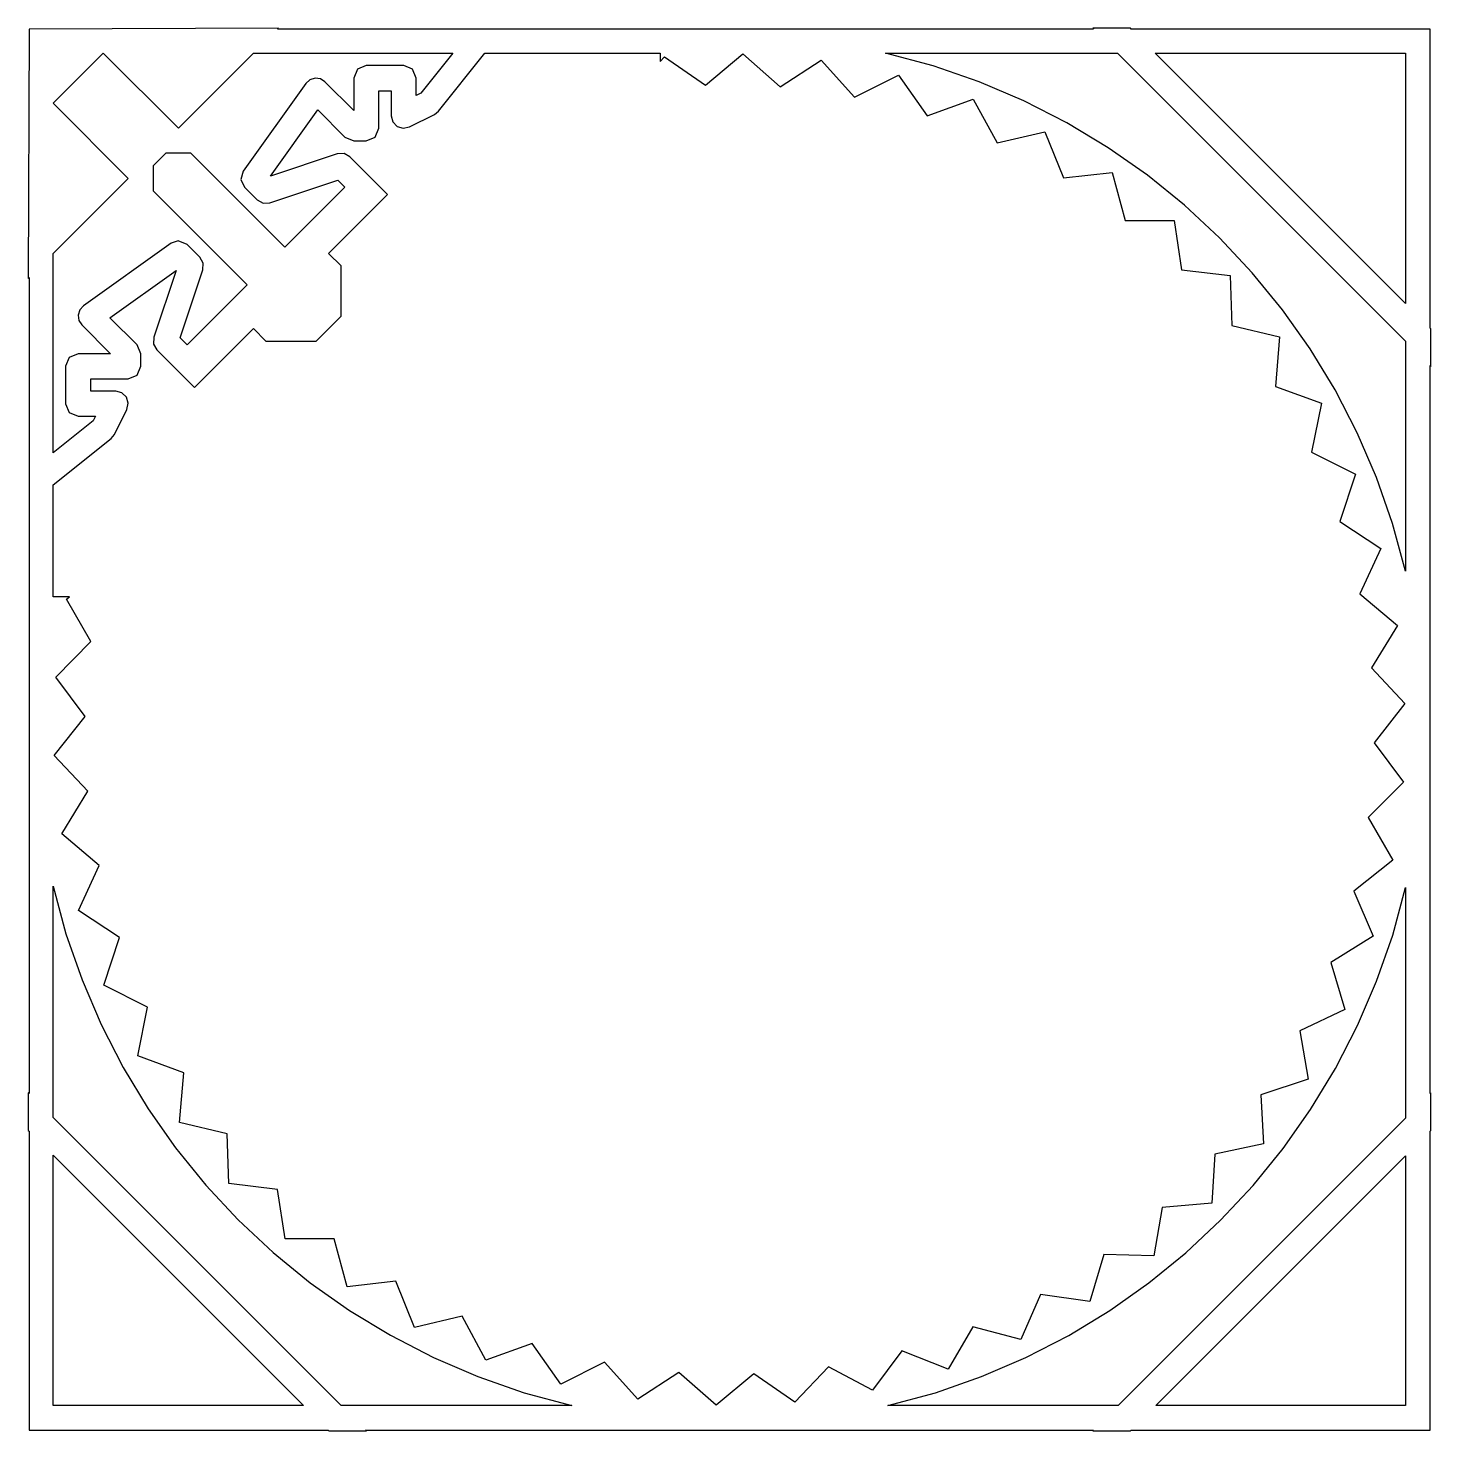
# Model space of a CAD drawing. Extents: x 0 to 5.6, y 0 to 5.6.
import ezdxf

# ---------------------------------------------------------------- set-up
doc = ezdxf.new("R2010")
doc.units = 0
doc.layers.get('0').update_dxf_attribs({"linetype": 'CONTINUOUS'})

msp = doc.modelspace()

# ---------------------------------------------------------------- linework, layer by layer
at = {"color": 7}
for points in [[(0.999023, 5.600937), (0.003252, 5.596748), (-0.000937, 4.600977), (0.003252, 4.605167), (0.003252, 1.346768), (0, 1.35002), (0, 1.199979), (0.003252, 1.196727), (0.003252, 0.003236), (1.196743, 0.003236), (1.199996, -0.000016), (1.349981, -0.000016), (1.346729, 0.003236), (4.253232, 0.003236), (4.24998, -0.000016), (4.400021, -0.000016), (4.403273, 0.003236), (5.596764, 0.003236), (5.596764, 1.196727), (5.600016, 1.199979), (5.600016, 1.35002), (5.596764, 1.346768), (5.596764, 4.253271), (5.600016, 4.250019), (5.600016, 4.400004), (5.596764, 4.403257), (5.596764, 5.596748), (4.403273, 5.596748), (4.400021, 5.6), (4.24998, 5.6), (4.253232, 5.596748), (0.994833, 5.596748), (0.999023, 5.600937), (0.999023, 5.600937)], [(0.299034, 5.500947), (0.599061, 5.200975), (0.899032, 5.500947), (1.694987, 5.500947), (1.566829, 5.340763), (1.549025, 5.331889), (1.549025, 5.400956), (1.534379, 5.436305), (1.49903, 5.450951), (1.349044, 5.450951), (1.313695, 5.436305), (1.299049, 5.400956), (1.299049, 5.271696), (1.184396, 5.386294), (1.166249, 5.397894), (1.144906, 5.400785), (1.124326, 5.394431), (1.108329, 5.38001), (0.858352, 5.030043), (0.84921, 4.996844), (0.863699, 4.965606), (0.913694, 4.915611), (0.937557, 4.902313), (0.964847, 4.90354), (1.235549, 4.993773), (1.263716, 4.965606), (1.024048, 4.725938), (0.649056, 5.100985), (0.549066, 5.100985), (0.499015, 5.050934), (0.499015, 4.950944), (0.874062, 4.575952), (0.634394, 4.336284), (0.606227, 4.364451), (0.69646, 4.635153), (0.697687, 4.662443), (0.684389, 4.686306), (0.634394, 4.736301), (0.598289, 4.750963), (0.569957, 4.741648), (0.21999, 4.491671), (0.205569, 4.475674), (0.199215, 4.455094), (0.202106, 4.433751), (0.213706, 4.415604), (0.328304, 4.300951), (0.199044, 4.300951), (0.163695, 4.286305), (0.149049, 4.250956), (0.149049, 4.10097), (0.163695, 4.065621), (0.199044, 4.050975), (0.268111, 4.050975), (0.259237, 4.033171), (0.099053, 3.905013), (0.099053, 4.700968), (0.399025, 5.000939), (0.099053, 5.300966), (0.299034, 5.500947), (0.299034, 5.500947)], [(1.823034, 5.500947), (2.522471, 5.500947), (2.522471, 5.467543), (2.539614, 5.485678), (2.70316, 5.372293), (2.853145, 5.49775), (3.002415, 5.366119), (3.16596, 5.473331), (3.298968, 5.325274), (3.473869, 5.412807), (3.588797, 5.250254), (3.772628, 5.316896), (3.867878, 5.142105), (4.058268, 5.186974), (4.132571, 5.002317), (4.326819, 5.024752), (4.37924, 4.832708), (4.574811, 4.832433), (4.604522, 4.635649), (4.79877, 4.612663), (4.80544, 4.41373), (4.995664, 4.368365), (4.979238, 4.169982), (5.162903, 4.102844), (5.123546, 3.907714), (5.298171, 3.81974), (5.236435, 3.630508), (5.39965, 3.5228), (5.316361, 3.342002), (5.466016, 3.216104), (5.362277, 3.04622), (5.496278, 2.903786), (5.373522, 2.747075), (5.490104, 2.590089), (5.349985, 2.448647), (5.44755, 2.279203), (5.291942, 2.155015), (5.369167, 1.975319), (5.20022, 1.870092), (5.256058, 1.682679), (5.076031, 1.597681), (5.10971, 1.405086), (4.921085, 1.341586), (4.932164, 1.146346), (4.73742, 1.105225), (4.725789, 0.909985), (4.527572, 0.89174), (4.493342, 0.6992), (4.294353, 0.704106), (4.238019, 0.516858), (4.040904, 0.544805), (3.963238, 0.365329), (3.770698, 0.415986), (3.672692, 0.246763), (3.487374, 0.319413), (3.370406, 0.162702), (3.194734, 0.256354), (3.060347, 0.114306), (2.896802, 0.227746), (2.746816, 0.102234), (2.597492, 0.233864), (2.434001, 0.126653), (2.300993, 0.274709), (2.126092, 0.187231), (2.011164, 0.34973), (1.827334, 0.283088), (1.732084, 0.457878), (1.541694, 0.413064), (1.46739, 0.597721), (1.273087, 0.575287), (1.220721, 0.767275), (1.02515, 0.767551), (0.995385, 0.96439), (0.801191, 0.987376), (0.794522, 1.186309), (0.604297, 1.231674), (0.620724, 1.430001), (0.437059, 1.497139), (0.476415, 1.69227), (0.30179, 1.780299), (0.363526, 1.969531), (0.200312, 2.077183), (0.2836, 2.257982), (0.133945, 2.383879), (0.237684, 2.553764), (0.103684, 2.696198), (0.226439, 2.852908), (0.109857, 3.00995), (0.249976, 3.151336), (0.152411, 3.320835), (0.164042, 3.330095), (0.099053, 3.330095), (0.099053, 3.776966), (0.330288, 3.961898), (0.343738, 3.9786), (0.393733, 4.078591), (0.398965, 4.103198), (0.391554, 4.127238), (0.373375, 4.144628), (0.34903, 4.150965), (0.249039, 4.150965), (0.249039, 4.20096), (0.399025, 4.20096), (0.434374, 4.215607), (0.44902, 4.250956), (0.44902, 4.300951), (0.434413, 4.336339), (0.326154, 4.444598), (0.590462, 4.633389), (0.501606, 4.366766), (0.500379, 4.339476), (0.513678, 4.315613), (0.663663, 4.165628), (0.734384, 4.236293), (0.899032, 4.400941), (0.949027, 4.350946), (1.149063, 4.350946), (1.249054, 4.450937), (1.249054, 4.650973), (1.199059, 4.700968), (1.363707, 4.865616), (1.434372, 4.936337), (1.284387, 5.086322), (1.260524, 5.099621), (1.233234, 5.098394), (0.966611, 5.009538), (1.155402, 5.273846), (1.263661, 5.165587), (1.299049, 5.15098), (1.349044, 5.15098), (1.384393, 5.165626), (1.39904, 5.200975), (1.39904, 5.350961), (1.449035, 5.350961), (1.449035, 5.25097), (1.455372, 5.226625), (1.472762, 5.208446), (1.496802, 5.201035), (1.521409, 5.206267), (1.6214, 5.256262), (1.638102, 5.269712), (1.823034, 5.500947), (1.823034, 5.500947)], [(3.421724, 5.500947), (4.349033, 5.500947), (5.499034, 4.351001), (5.499034, 3.432291), (5.447144, 3.622468), (5.382545, 3.806834), (5.305732, 3.984897), (5.217202, 4.156159), (5.117453, 4.320128), (5.00698, 4.476309), (4.88628, 4.624206), (4.75585, 4.763326), (4.616187, 4.893174), (4.467787, 5.013255), (4.311147, 5.123075), (4.146763, 5.222139), (3.975132, 5.309953), (3.796751, 5.386022), (3.612116, 5.449851), (3.421724, 5.500947), (3.421724, 5.500947)], [(4.499074, 5.500947), (5.499034, 5.500947), (5.499034, 4.500987), (4.499074, 5.500947), (4.499074, 5.500947)], [(0.099053, 2.175299), (0.150396, 1.985019), (0.21446, 1.80051), (0.290749, 1.622267), (0.37877, 1.450788), (0.478027, 1.286567), (0.588025, 1.1301), (0.70827, 0.981883), (0.838267, 0.842412), (0.97752, 0.712182), (1.125536, 0.591689), (1.281818, 0.481428), (1.445872, 0.381896), (1.617204, 0.293588), (1.795318, 0.217), (1.97972, 0.152627), (2.169914, 0.100966), (1.248999, 0.100966), (0.099053, 1.250967), (0.099053, 2.175299), (0.099053, 2.175299)], [(5.499034, 2.169677), (5.499034, 1.249037), (4.350963, 0.100966), (3.432087, 0.100966), (3.621724, 0.152665), (3.805593, 0.217004), (3.983204, 0.293492), (4.154064, 0.381638), (4.317682, 0.480949), (4.473567, 0.590934), (4.621229, 0.711101), (4.760174, 0.840959), (4.889914, 0.980015), (5.009955, 1.127779), (5.119807, 1.283758), (5.218978, 1.447461), (5.306978, 1.618396), (5.383315, 1.796072), (5.447497, 1.979996), (5.499034, 2.169677), (5.499034, 2.169677)], [(0.099053, 1.100926), (1.099013, 0.100966), (0.099053, 0.100966), (0.099053, 1.100926), (0.099053, 1.100926)], [(5.499034, 1.098996), (5.499034, 0.100966), (4.501004, 0.100966), (5.499034, 1.098996), (5.499034, 1.098996)]]:
    msp.add_lwpolyline(points, dxfattribs=at)

doc.saveas('drawing.dxf')
